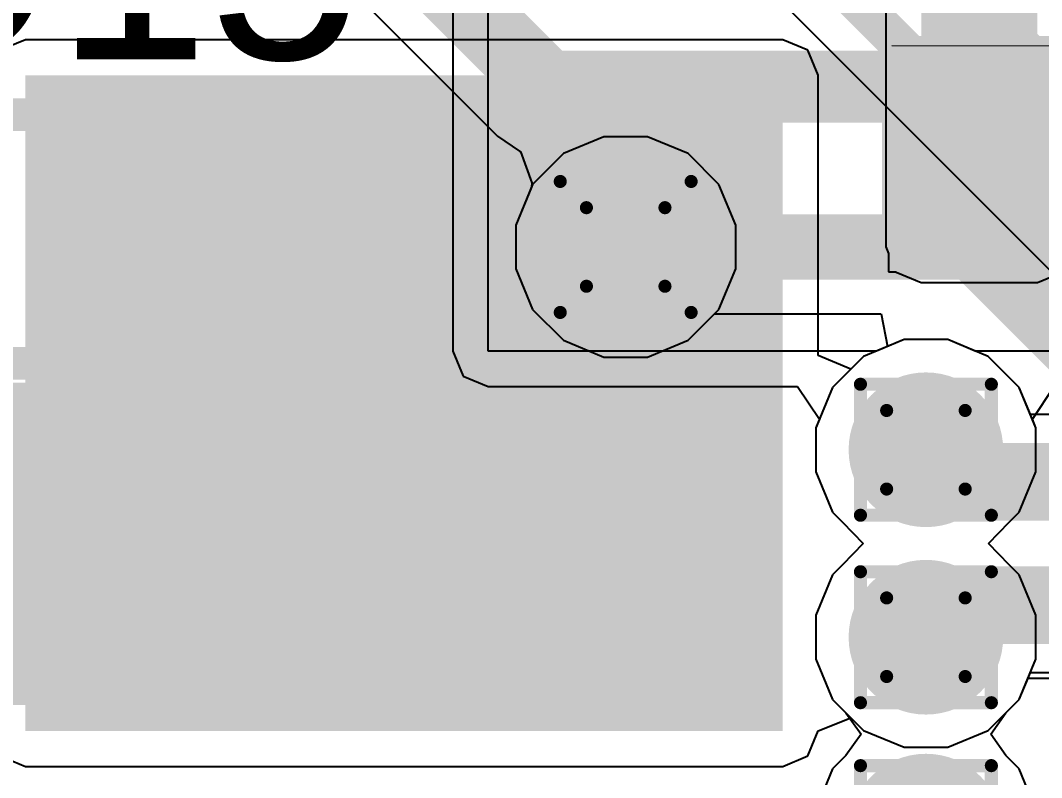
# Model space of a CAD drawing. Header units: inches. Extents: x -22 to 5433, y -13 to 5447.
# Drawn here: x -18.695 to -14.732, y 4.489 to 7.426 of the extents above; entities that cross this region are included whole.
import ezdxf

# ---------------------------------------------------------------- set-up
doc = ezdxf.new("R2010")
doc.units = ezdxf.units.IN
for name, color, linetype in [('Bottom Layer', 5, 'Continuous'), ('Drill Drawing', 1, 'Continuous'), ('Ground', 16, 'Continuous'), ('Power', 76, 'Continuous'), ('Top Layer', 1, 'Continuous'), ('Top Overlay', 2, 'Continuous'), ('Top Paste', 8, 'Continuous'), ('Top Solder', 216, 'Continuous'), ('Via Holes', 16, 'Continuous')]:
    doc.layers.add(name, color=color, linetype=linetype)
doc.styles.add('Arial', font='', dxfattribs={"height": 0.2})
doc.styles.get('Arial').set_extended_font_data('Arial')

msp = doc.modelspace()

# ---------------------------------------------------------------- hatches: boundary and pattern name
at = {"layer": 'Bottom Layer'}
h = msp.add_hatch(color=5, dxfattribs=at)
edge = h.paths.add_edge_path()
edge.add_arc((-16.3461, 6.5471), 0.3, 0, 360)
h = msp.add_hatch(color=5, dxfattribs=at)
edge = h.paths.add_edge_path()
edge.add_arc((-15.181, 5.7606), 0.3, 0, 360)
h = msp.add_hatch(color=5, dxfattribs=at)
edge = h.paths.add_edge_path()
edge.add_arc((-15.181, 5.0336), 0.3, 0, 360)
h = msp.add_hatch(color=5, dxfattribs=at)
edge = h.paths.add_edge_path()
edge.add_arc((-15.181, 4.2815), 0.3, 0, 360)
at = {"layer": 'Ground'}
h = msp.add_hatch(color=16, dxfattribs=at)
edge = h.paths.add_edge_path()
edge.add_arc((-16.3461, 6.5471), 0.3, 0, 360)
h = msp.add_hatch(color=16, dxfattribs=at)
edge = h.paths.add_edge_path()
edge.add_arc((-15.181, 5.7606), 0.3, 0, 360)
h = msp.add_hatch(color=16, dxfattribs=at)
edge = h.paths.add_edge_path()
edge.add_arc((-15.181, 5.0336), 0.3, 0, 360)
h = msp.add_hatch(color=16, dxfattribs=at)
edge = h.paths.add_edge_path()
edge.add_arc((-15.181, 4.2815), 0.3, 0, 360)
at = {"layer": 'Power'}
h = msp.add_hatch(color=76, dxfattribs=at)
edge = h.paths.add_edge_path()
edge.add_arc((-16.3461, 6.5471), 0.3, 0, 360)
h = msp.add_hatch(color=76, dxfattribs=at)
edge = h.paths.add_edge_path()
edge.add_arc((-15.181, 5.7606), 0.3, 0, 360)
h = msp.add_hatch(color=76, dxfattribs=at)
edge = h.paths.add_edge_path()
edge.add_arc((-15.181, 5.0336), 0.3, 0, 360)
h = msp.add_hatch(color=76, dxfattribs=at)
edge = h.paths.add_edge_path()
edge.add_arc((-15.181, 4.2815), 0.3, 0, 360)
at = {"layer": 'Top Layer'}
for points in [[(-15.1989, 6.5471), (-14.7481, 6.5471), (-14.7481, 8.588), (-15.1989, 8.588)], [(-18.6761, 4.6702), (-15.7365, 4.6702), (-15.7365, 7.213), (-18.6761, 7.213)], [(-14.7417, 7.213), (-14.7417, 6.578), (-15.1989, 6.578), (-15.1989, 7.213)], [(-18.3733, 6.928), (-17.7733, 6.928), (-17.7733, 6.228), (-18.3733, 6.228)], [(-18.6761, 4.6702), (-15.9016, 4.6702), (-15.9016, 5.8563), (-18.6761, 5.8563)], [(-18.6761, 4.8403), (-18.6761, 5.8563), (-17.1521, 5.8563), (-17.1521, 4.8403)], [(-15.9016, 5.0512), (-16.7906, 5.0512), (-16.7906, 5.8132), (-15.9016, 5.8132)]]:
    msp.add_hatch(color=1, dxfattribs=at).paths.add_polyline_path(points)
h = msp.add_hatch(color=1, dxfattribs=at)
edge = h.paths.add_edge_path()
edge.add_arc((-16.3461, 6.5471), 0.3, 0, 360)
h = msp.add_hatch(color=1, dxfattribs=at)
edge = h.paths.add_edge_path()
edge.add_arc((-15.181, 5.7606), 0.3, 0, 360)
h = msp.add_hatch(color=1, dxfattribs=at)
edge = h.paths.add_edge_path()
edge.add_arc((-15.181, 5.0336), 0.3, 0, 360)
h = msp.add_hatch(color=1, dxfattribs=at)
edge = h.paths.add_edge_path()
edge.add_arc((-15.181, 4.2815), 0.3, 0, 360)
at = {"layer": 'Top Overlay'}
for points in [[(-18.0131, 6.9338), (-17.2511, 6.9338), (-17.2511, 7.1116), (-18.0131, 7.1116)], [(-17.7337, 6.1973), (-17.2511, 6.1973), (-17.2511, 6.9593), (-17.7337, 6.9593)], [(-18.0132, 6.0449), (-17.2512, 6.0449), (-17.2512, 6.2227), (-18.0132, 6.2227)]]:
    msp.add_hatch(color=2, dxfattribs=at).paths.add_polyline_path(points)
at = {"layer": 'Top Paste'}
for points in [[(-14.7417, 7.213), (-14.7417, 6.578), (-15.1989, 6.578), (-15.1989, 7.213)], [(-18.3733, 6.928), (-17.7733, 6.928), (-17.7733, 6.228), (-18.3733, 6.228)], [(-18.6761, 4.8403), (-18.6761, 5.8563), (-17.1521, 5.8563), (-17.1521, 4.8403)], [(-15.9016, 5.0512), (-16.7906, 5.0512), (-16.7906, 5.8132), (-15.9016, 5.8132)]]:
    msp.add_hatch(color=8, dxfattribs=at).paths.add_polyline_path(points)
at = {"layer": 'Top Solder'}
for points in [[(-14.6867, 7.268), (-14.6867, 6.523), (-15.2539, 6.523), (-15.2539, 7.268)], [(-18.4749, 7.0296), (-17.6717, 7.0296), (-17.6717, 6.1264), (-18.4749, 6.1264)], [(-18.7461, 4.7703), (-18.7461, 5.9263), (-17.0821, 5.9263), (-17.0821, 4.7703)], [(-15.8416, 4.9912), (-16.8506, 4.9912), (-16.8506, 5.8732), (-15.8416, 5.8732)]]:
    msp.add_hatch(color=216, dxfattribs=at).paths.add_polyline_path(points)
at = {"layer": 'Via Holes'}
h = msp.add_hatch(color=7, dxfattribs=at)
edge = h.paths.add_edge_path()
edge.add_arc((-16.3461, 6.5471), 0.15, 0, 360)
h = msp.add_hatch(color=7, dxfattribs=at)
edge = h.paths.add_edge_path()
edge.add_arc((-15.181, 5.7606), 0.15, 0, 360)
h = msp.add_hatch(color=7, dxfattribs=at)
edge = h.paths.add_edge_path()
edge.add_arc((-15.181, 5.0336), 0.15, 0, 360)

# ---------------------------------------------------------------- linework, layer by layer
at = {"layer": 'Bottom Layer'}
for p, q in [((-17.435, 7.568), (-16.8432, 6.9762)), ((-16.8432, 6.9762), (-16.8432, 6.9762)), ((-16.8432, 6.9762), (-16.7577, 6.919)), ((-16.7577, 6.919), (-16.7549, 6.9171)), ((-16.7549, 6.9171), (-16.7106, 6.7956)), ((-16.7121, 6.7792), (-16.7731, 6.632)), ((-16.7106, 6.7956), (-16.7121, 6.7792)), ((-16.7731, 6.632), (-16.7731, 6.4621)), ((-16.7731, 6.4621), (-16.7081, 6.3052)), ((-16.7081, 6.3052), (-16.588, 6.1851)), ((-16.1043, 6.1851), (-16.0012, 6.2881)), ((-16.0012, 6.2881), (-15.3552, 6.2881)), ((-15.3552, 6.2881), (-15.3299, 6.1611)), ((-16.588, 6.1851), (-16.4311, 6.1201)), ((-16.2612, 6.1201), (-16.1043, 6.1851)), ((-15.3299, 6.1611), (-15.4229, 6.1226)), ((-16.4311, 6.1201), (-16.2612, 6.1201)), ((-15.4229, 6.1226), (-15.543, 6.0024)), ((-15.543, 6.0024), (-15.608, 5.8455)), ((-15.608, 5.8455), (-15.608, 5.6756)), ((-15.608, 5.6756), (-15.543, 5.5187)), ((-15.543, 5.5187), (-15.5044, 5.48)), ((-15.5044, 5.48), (-15.4244, 5.3971)), ((-15.4244, 5.3971), (-15.5044, 5.3141)), ((-15.5044, 5.3141), (-15.543, 5.2755)), ((-15.543, 5.2755), (-15.608, 5.1185)), ((-15.608, 5.1185), (-15.608, 4.9486)), ((-15.608, 4.9486), (-15.543, 4.7917)), ((-14.8191, 4.7917), (-14.7845, 4.8752)), ((-14.7845, 4.8752), (-14.5254, 4.8752)), ((-15.543, 4.7917), (-15.4229, 4.6716)), ((-14.9392, 4.6716), (-14.8191, 4.7917)), ((-15.4229, 4.6716), (-15.266, 4.6066)), ((-15.0961, 4.6066), (-14.9392, 4.6716)), ((-15.266, 4.6066), (-15.0961, 4.6066))]:
    msp.add_line(p, q, dxfattribs=at)
for points in [[(-17.3223, 7.8399, 0.2794, 0.2794, 0), (-16.6509, 7.1685, 0.2794, 0.2794, 0)], [(-16.6509, 7.1685, 0.2794, 0.2794, 0), (-14.0698, 7.1685, 0.2794, 0.2794, 0)], [(-16.3461, 6.5471, 0.254, 0.254, 0), (-14.9992, 6.5471, 0.254, 0.254, 0)], [(-14.9992, 6.5471, 0.254, 0.254, 0), (-14.5992, 6.1471, 0.254, 0.254, 0)], [(-15.181, 5.7606, 0.2794, 0.2794, 0), (-15.0675, 5.6471, 0.2794, 0.2794, 0)], [(-15.0675, 5.6471, 0.2794, 0.2794, 0), (-14.0484, 5.6471, 0.2794, 0.2794, 0)], [(-15.181, 5.0336, 0.2794, 0.2794, 0), (-15.0675, 5.1471, 0.2794, 0.2794, 0)], [(-15.0675, 5.1471, 0.2794, 0.2794, 0), (-14.0484, 5.1471, 0.2794, 0.2794, 0)]]:
    msp.add_lwpolyline(points, format="xyseb", dxfattribs=at)
for points in [[(-16.7208, 7.1685, 0.1397, 0.1397, 1), (-16.5811, 7.1685, 0.1397, 0.1397, 1)], [(-16.7208, 7.1685, 0.1397, 0.1397, 1), (-16.5811, 7.1685, 0.1397, 0.1397, 1)], [(-16.4096, 6.5471, 0.127, 0.127, 1), (-16.2826, 6.5471, 0.127, 0.127, 1)], [(-15.0627, 6.5471, 0.127, 0.127, 1), (-14.9357, 6.5471, 0.127, 0.127, 1)], [(-15.0627, 6.5471, 0.127, 0.127, 1), (-14.9357, 6.5471, 0.127, 0.127, 1)], [(-15.2509, 5.7606, 0.1397, 0.1397, 1), (-15.1112, 5.7606, 0.1397, 0.1397, 1)], [(-15.1374, 5.6471, 0.1397, 0.1397, 1), (-14.9977, 5.6471, 0.1397, 0.1397, 1)], [(-15.1374, 5.6471, 0.1397, 0.1397, 1), (-14.9977, 5.6471, 0.1397, 0.1397, 1)], [(-15.1374, 5.1471, 0.1397, 0.1397, 1), (-14.9977, 5.1471, 0.1397, 0.1397, 1)], [(-15.1374, 5.1471, 0.1397, 0.1397, 1), (-14.9977, 5.1471, 0.1397, 0.1397, 1)], [(-15.2509, 5.0336, 0.1397, 0.1397, 1), (-15.1112, 5.0336, 0.1397, 0.1397, 1)]]:
    msp.add_lwpolyline(points, format="xyseb", close=True, dxfattribs=at)
at = {"layer": 'Drill Drawing'}
for points in [[(-16.6001, 6.8011, 0.0508, 0.0508, 0), (-16.0921, 6.8011, 0.0508, 0.0508, 0)], [(-16.6001, 6.2931, 0.0508, 0.0508, 0), (-16.6001, 6.8011, 0.0508, 0.0508, 0)], [(-16.0921, 6.2931, 0.0508, 0.0508, 0), (-16.0921, 6.8011, 0.0508, 0.0508, 0)], [(-16.4985, 6.6995, 0.0508, 0.0508, 0), (-16.1937, 6.6995, 0.0508, 0.0508, 0)], [(-16.4985, 6.3947, 0.0508, 0.0508, 0), (-16.4985, 6.6995, 0.0508, 0.0508, 0)], [(-16.1937, 6.3947, 0.0508, 0.0508, 0), (-16.1937, 6.6995, 0.0508, 0.0508, 0)], [(-16.4985, 6.3947, 0.0508, 0.0508, 0), (-16.1937, 6.3947, 0.0508, 0.0508, 0)], [(-16.6001, 6.2931, 0.0508, 0.0508, 0), (-16.0921, 6.2931, 0.0508, 0.0508, 0)], [(-15.435, 6.0146, 0.0508, 0.0508, 0), (-14.927, 6.0146, 0.0508, 0.0508, 0)], [(-15.435, 5.5066, 0.0508, 0.0508, 0), (-15.435, 6.0146, 0.0508, 0.0508, 0)], [(-14.927, 5.5066, 0.0508, 0.0508, 0), (-14.927, 6.0146, 0.0508, 0.0508, 0)], [(-15.3334, 5.913, 0.0508, 0.0508, 0), (-15.0286, 5.913, 0.0508, 0.0508, 0)], [(-15.3334, 5.6082, 0.0508, 0.0508, 0), (-15.3334, 5.913, 0.0508, 0.0508, 0)], [(-15.0286, 5.6082, 0.0508, 0.0508, 0), (-15.0286, 5.913, 0.0508, 0.0508, 0)], [(-15.3334, 5.6082, 0.0508, 0.0508, 0), (-15.0286, 5.6082, 0.0508, 0.0508, 0)], [(-15.435, 5.5066, 0.0508, 0.0508, 0), (-14.927, 5.5066, 0.0508, 0.0508, 0)], [(-15.435, 5.2876, 0.0508, 0.0508, 0), (-14.927, 5.2876, 0.0508, 0.0508, 0)], [(-15.435, 4.7796, 0.0508, 0.0508, 0), (-15.435, 5.2876, 0.0508, 0.0508, 0)], [(-14.927, 4.7796, 0.0508, 0.0508, 0), (-14.927, 5.2876, 0.0508, 0.0508, 0)], [(-15.3334, 5.186, 0.0508, 0.0508, 0), (-15.0286, 5.186, 0.0508, 0.0508, 0)], [(-15.3334, 4.8812, 0.0508, 0.0508, 0), (-15.3334, 5.186, 0.0508, 0.0508, 0)], [(-15.0286, 4.8812, 0.0508, 0.0508, 0), (-15.0286, 5.186, 0.0508, 0.0508, 0)], [(-15.3334, 4.8812, 0.0508, 0.0508, 0), (-15.0286, 4.8812, 0.0508, 0.0508, 0)], [(-15.435, 4.7796, 0.0508, 0.0508, 0), (-14.927, 4.7796, 0.0508, 0.0508, 0)], [(-15.435, 4.5355, 0.0508, 0.0508, 0), (-14.927, 4.5355, 0.0508, 0.0508, 0)], [(-15.435, 4.0275, 0.0508, 0.0508, 0), (-15.435, 4.5355, 0.0508, 0.0508, 0)], [(-14.927, 4.0275, 0.0508, 0.0508, 0), (-14.927, 4.5355, 0.0508, 0.0508, 0)]]:
    msp.add_lwpolyline(points, format="xyseb", dxfattribs=at)
for points in [[(-16.6128, 6.8011, 0.0254, 0.0254, 1), (-16.5874, 6.8011, 0.0254, 0.0254, 1)], [(-16.6128, 6.8011, 0.0254, 0.0254, 1), (-16.5874, 6.8011, 0.0254, 0.0254, 1)], [(-16.1048, 6.8011, 0.0254, 0.0254, 1), (-16.0794, 6.8011, 0.0254, 0.0254, 1)], [(-16.1048, 6.8011, 0.0254, 0.0254, 1), (-16.0794, 6.8011, 0.0254, 0.0254, 1)], [(-16.5112, 6.6995, 0.0254, 0.0254, 1), (-16.4858, 6.6995, 0.0254, 0.0254, 1)], [(-16.5112, 6.6995, 0.0254, 0.0254, 1), (-16.4858, 6.6995, 0.0254, 0.0254, 1)], [(-16.2064, 6.6995, 0.0254, 0.0254, 1), (-16.181, 6.6995, 0.0254, 0.0254, 1)], [(-16.2064, 6.6995, 0.0254, 0.0254, 1), (-16.181, 6.6995, 0.0254, 0.0254, 1)], [(-16.5112, 6.3947, 0.0254, 0.0254, 1), (-16.4858, 6.3947, 0.0254, 0.0254, 1)], [(-16.5112, 6.3947, 0.0254, 0.0254, 1), (-16.4858, 6.3947, 0.0254, 0.0254, 1)], [(-16.2064, 6.3947, 0.0254, 0.0254, 1), (-16.181, 6.3947, 0.0254, 0.0254, 1)], [(-16.2064, 6.3947, 0.0254, 0.0254, 1), (-16.181, 6.3947, 0.0254, 0.0254, 1)], [(-16.6128, 6.2931, 0.0254, 0.0254, 1), (-16.5874, 6.2931, 0.0254, 0.0254, 1)], [(-16.6128, 6.2931, 0.0254, 0.0254, 1), (-16.5874, 6.2931, 0.0254, 0.0254, 1)], [(-16.1048, 6.2931, 0.0254, 0.0254, 1), (-16.0794, 6.2931, 0.0254, 0.0254, 1)], [(-16.1048, 6.2931, 0.0254, 0.0254, 1), (-16.0794, 6.2931, 0.0254, 0.0254, 1)], [(-15.4477, 6.0146, 0.0254, 0.0254, 1), (-15.4223, 6.0146, 0.0254, 0.0254, 1)], [(-15.4477, 6.0146, 0.0254, 0.0254, 1), (-15.4223, 6.0146, 0.0254, 0.0254, 1)], [(-14.9397, 6.0146, 0.0254, 0.0254, 1), (-14.9143, 6.0146, 0.0254, 0.0254, 1)], [(-14.9397, 6.0146, 0.0254, 0.0254, 1), (-14.9143, 6.0146, 0.0254, 0.0254, 1)], [(-15.3461, 5.913, 0.0254, 0.0254, 1), (-15.3207, 5.913, 0.0254, 0.0254, 1)], [(-15.3461, 5.913, 0.0254, 0.0254, 1), (-15.3207, 5.913, 0.0254, 0.0254, 1)], [(-15.0413, 5.913, 0.0254, 0.0254, 1), (-15.0159, 5.913, 0.0254, 0.0254, 1)], [(-15.0413, 5.913, 0.0254, 0.0254, 1), (-15.0159, 5.913, 0.0254, 0.0254, 1)], [(-15.3461, 5.6082, 0.0254, 0.0254, 1), (-15.3207, 5.6082, 0.0254, 0.0254, 1)], [(-15.3461, 5.6082, 0.0254, 0.0254, 1), (-15.3207, 5.6082, 0.0254, 0.0254, 1)], [(-15.0413, 5.6082, 0.0254, 0.0254, 1), (-15.0159, 5.6082, 0.0254, 0.0254, 1)], [(-15.0413, 5.6082, 0.0254, 0.0254, 1), (-15.0159, 5.6082, 0.0254, 0.0254, 1)], [(-15.4477, 5.5066, 0.0254, 0.0254, 1), (-15.4223, 5.5066, 0.0254, 0.0254, 1)], [(-15.4477, 5.5066, 0.0254, 0.0254, 1), (-15.4223, 5.5066, 0.0254, 0.0254, 1)], [(-14.9397, 5.5066, 0.0254, 0.0254, 1), (-14.9143, 5.5066, 0.0254, 0.0254, 1)], [(-14.9397, 5.5066, 0.0254, 0.0254, 1), (-14.9143, 5.5066, 0.0254, 0.0254, 1)], [(-15.4477, 5.2876, 0.0254, 0.0254, 1), (-15.4223, 5.2876, 0.0254, 0.0254, 1)], [(-15.4477, 5.2876, 0.0254, 0.0254, 1), (-15.4223, 5.2876, 0.0254, 0.0254, 1)], [(-14.9397, 5.2876, 0.0254, 0.0254, 1), (-14.9143, 5.2876, 0.0254, 0.0254, 1)], [(-14.9397, 5.2876, 0.0254, 0.0254, 1), (-14.9143, 5.2876, 0.0254, 0.0254, 1)], [(-15.3461, 5.186, 0.0254, 0.0254, 1), (-15.3207, 5.186, 0.0254, 0.0254, 1)], [(-15.3461, 5.186, 0.0254, 0.0254, 1), (-15.3207, 5.186, 0.0254, 0.0254, 1)], [(-15.0413, 5.186, 0.0254, 0.0254, 1), (-15.0159, 5.186, 0.0254, 0.0254, 1)], [(-15.0413, 5.186, 0.0254, 0.0254, 1), (-15.0159, 5.186, 0.0254, 0.0254, 1)], [(-15.3461, 4.8812, 0.0254, 0.0254, 1), (-15.3207, 4.8812, 0.0254, 0.0254, 1)], [(-15.3461, 4.8812, 0.0254, 0.0254, 1), (-15.3207, 4.8812, 0.0254, 0.0254, 1)], [(-15.0413, 4.8812, 0.0254, 0.0254, 1), (-15.0159, 4.8812, 0.0254, 0.0254, 1)], [(-15.0413, 4.8812, 0.0254, 0.0254, 1), (-15.0159, 4.8812, 0.0254, 0.0254, 1)], [(-15.4477, 4.7796, 0.0254, 0.0254, 1), (-15.4223, 4.7796, 0.0254, 0.0254, 1)], [(-15.4477, 4.7796, 0.0254, 0.0254, 1), (-15.4223, 4.7796, 0.0254, 0.0254, 1)], [(-14.9397, 4.7796, 0.0254, 0.0254, 1), (-14.9143, 4.7796, 0.0254, 0.0254, 1)], [(-14.9397, 4.7796, 0.0254, 0.0254, 1), (-14.9143, 4.7796, 0.0254, 0.0254, 1)], [(-15.4477, 4.5355, 0.0254, 0.0254, 1), (-15.4223, 4.5355, 0.0254, 0.0254, 1)], [(-15.4477, 4.5355, 0.0254, 0.0254, 1), (-15.4223, 4.5355, 0.0254, 0.0254, 1)], [(-14.9397, 4.5355, 0.0254, 0.0254, 1), (-14.9143, 4.5355, 0.0254, 0.0254, 1)], [(-14.9397, 4.5355, 0.0254, 0.0254, 1), (-14.9143, 4.5355, 0.0254, 0.0254, 1)]]:
    msp.add_lwpolyline(points, format="xyseb", close=True, dxfattribs=at)
at = {"layer": 'Ground'}
for p, q in [((-15.9391, 7.6962), (-13.1633, 4.9204)), ((-16.4311, 6.9741), (-16.588, 6.9091)), ((-16.2612, 6.9741), (-16.4311, 6.9741)), ((-16.1043, 6.9091), (-16.2612, 6.9741)), ((-16.588, 6.9091), (-16.7081, 6.789)), ((-15.9841, 6.789), (-16.1043, 6.9091)), ((-16.7081, 6.789), (-16.7731, 6.632)), ((-15.9191, 6.632), (-15.9841, 6.789)), ((-16.7731, 6.632), (-16.7731, 6.4621)), ((-15.9191, 6.4621), (-15.9191, 6.632)), ((-16.7731, 6.4621), (-16.7081, 6.3052)), ((-15.9841, 6.3052), (-15.9191, 6.4621)), ((-16.7081, 6.3052), (-16.588, 6.1851)), ((-16.1043, 6.1851), (-15.9841, 6.3052)), ((-16.588, 6.1851), (-16.4311, 6.1201)), ((-16.2612, 6.1201), (-16.1043, 6.1851)), ((-15.266, 6.1876), (-15.4229, 6.1226)), ((-15.0961, 6.1876), (-15.266, 6.1876)), ((-14.9392, 6.1226), (-15.0961, 6.1876)), ((-16.4311, 6.1201), (-16.2612, 6.1201)), ((-15.4229, 6.1226), (-15.543, 6.0024)), ((-14.8191, 6.0024), (-14.9392, 6.1226)), ((-15.543, 6.0024), (-15.608, 5.8455)), ((-14.754, 5.8455), (-14.8191, 6.0024)), ((-15.608, 5.8455), (-15.608, 5.6756)), ((-14.754, 5.6756), (-14.754, 5.8455)), ((-15.608, 5.6756), (-15.543, 5.5187)), ((-14.8191, 5.5187), (-14.754, 5.6756)), ((-15.543, 5.5187), (-15.5044, 5.48)), ((-14.8577, 5.48), (-14.8191, 5.5187)), ((-15.5044, 5.48), (-15.4244, 5.3971)), ((-14.9377, 5.3971), (-14.8577, 5.48)), ((-15.4244, 5.3971), (-15.5044, 5.3141)), ((-14.8577, 5.3141), (-14.9377, 5.3971)), ((-15.5044, 5.3141), (-15.543, 5.2755)), ((-14.8191, 5.2755), (-14.8577, 5.3141)), ((-15.543, 5.2755), (-15.608, 5.1185)), ((-14.754, 5.1185), (-14.8191, 5.2755)), ((-15.608, 5.1185), (-15.608, 4.9486)), ((-14.754, 4.9486), (-14.754, 5.1185)), ((-15.608, 4.9486), (-15.543, 4.7917)), ((-14.8191, 4.7917), (-14.754, 4.9486)), ((-15.543, 4.7917), (-15.4229, 4.6716)), ((-14.9392, 4.6716), (-14.8191, 4.7917)), ((-15.4229, 4.6716), (-15.266, 4.6066)), ((-15.0961, 4.6066), (-14.9392, 4.6716)), ((-15.266, 4.6066), (-15.0961, 4.6066))]:
    msp.add_line(p, q, dxfattribs=at)
for points in [[(-15.7165, 8.2336, 0.1524, 0.1524, 0), (-12.88, 5.3971, 0.1524, 0.1524, 0)], [(-15.8533, 7.9034, 0.1524, 0.1524, 0), (-13.0168, 5.0669, 0.1524, 0.1524, 0)]]:
    msp.add_lwpolyline(points, format="xyseb", dxfattribs=at)
at = {"layer": 'Power'}
for p, q in [((-17.017, 9.1189), (-17.017, 6.1434)), ((-16.8795, 6.1434), (-16.8795, 9.1189)), ((-15.266, 6.1876), (-15.3725, 6.1434)), ((-15.0961, 6.1876), (-15.266, 6.1876)), ((-14.9896, 6.1434), (-15.0961, 6.1876)), ((-17.017, 6.1434), (-16.9767, 6.0462)), ((-15.3725, 6.1434), (-16.8795, 6.1434)), ((-13.8075, 6.1434), (-14.9896, 6.1434)), ((-16.9767, 6.0462), (-16.8795, 6.006)), ((-16.8795, 6.006), (-15.679, 6.006)), ((-15.679, 6.006), (-15.5942, 5.879)), ((-14.7679, 5.879), (-14.6831, 6.006)), ((-15.5942, 5.879), (-15.608, 5.8455)), ((-14.754, 5.8455), (-14.7679, 5.879)), ((-15.608, 5.8455), (-15.608, 5.6756)), ((-14.754, 5.6756), (-14.754, 5.8455)), ((-15.608, 5.6756), (-15.543, 5.5187)), ((-14.8191, 5.5187), (-14.754, 5.6756)), ((-15.543, 5.5187), (-15.5044, 5.48)), ((-14.8577, 5.48), (-14.8191, 5.5187)), ((-15.5044, 5.48), (-15.4244, 5.3971)), ((-14.9377, 5.3971), (-14.8577, 5.48)), ((-15.4244, 5.3971), (-15.5044, 5.3141)), ((-14.8577, 5.3141), (-14.9377, 5.3971)), ((-15.5044, 5.3141), (-15.543, 5.2755)), ((-14.8191, 5.2755), (-14.8577, 5.3141)), ((-15.543, 5.2755), (-15.608, 5.1185)), ((-14.754, 5.1185), (-14.8191, 5.2755)), ((-15.608, 5.1185), (-15.608, 4.9486)), ((-14.754, 4.9486), (-14.754, 5.1185)), ((-15.608, 4.9486), (-15.543, 4.7917)), ((-14.8191, 4.7917), (-14.754, 4.9486)), ((-15.543, 4.7917), (-15.4918, 4.7405)), ((-14.8702, 4.7405), (-14.8191, 4.7917)), ((-15.4918, 4.7405), (-15.4329, 4.6575)), ((-14.9292, 4.6575), (-14.8702, 4.7405)), ((-15.4329, 4.6575), (-15.4918, 4.5746)), ((-14.8702, 4.5746), (-14.9292, 4.6575)), ((-15.4918, 4.5746), (-15.543, 4.5234)), ((-14.8191, 4.5234), (-14.8702, 4.5746)), ((-15.543, 4.5234), (-15.608, 4.3665)), ((-14.754, 4.3665), (-14.8191, 4.5234))]:
    msp.add_line(p, q, dxfattribs=at)
at = {"layer": 'Top Layer'}
for p, q in [((-15.3363, 7.6806), (-15.3363, 6.5471)), ((-18.6761, 7.3504), (-18.7733, 7.3102)), ((-15.7365, 7.3504), (-18.6761, 7.3504)), ((-15.6393, 7.3102), (-15.7365, 7.3504)), ((-15.5991, 7.213), (-15.6393, 7.3102)), ((-15.5991, 6.126), (-15.5991, 7.213)), ((-15.3363, 6.5471), (-15.3259, 6.5218)), ((-15.3259, 6.5218), (-15.3259, 6.451)), ((-15.3259, 6.451), (-15.2965, 6.451)), ((-15.2965, 6.451), (-15.2961, 6.4499)), ((-15.2961, 6.4499), (-15.1989, 6.4096)), ((-14.7481, 6.4096), (-14.6509, 6.4499)), ((-15.1989, 6.4096), (-14.7481, 6.4096)), ((-15.266, 6.1876), (-15.4229, 6.1226)), ((-15.0961, 6.1876), (-15.266, 6.1876)), ((-14.9392, 6.1226), (-15.0961, 6.1876)), ((-15.4721, 6.0734), (-15.5991, 6.126)), ((-15.4229, 6.1226), (-15.4721, 6.0734)), ((-14.8191, 6.0024), (-14.9392, 6.1226)), ((-14.7756, 5.8976), (-14.8191, 6.0024)), ((-11.5703, 5.8976), (-14.7756, 5.8976)), ((-14.8191, 4.7917), (-14.7756, 4.8966)), ((-14.7756, 4.8966), (-9.2919, 4.8966)), ((-14.9392, 4.6716), (-14.8191, 4.7917)), ((-15.5991, 4.6702), (-15.4721, 4.7207)), ((-15.4721, 4.7207), (-15.4229, 4.6716)), ((-15.6393, 4.573), (-15.5991, 4.6702)), ((-15.4229, 4.6716), (-15.266, 4.6066)), ((-15.0961, 4.6066), (-14.9392, 4.6716)), ((-15.266, 4.6066), (-15.0961, 4.6066)), ((-18.7733, 4.573), (-18.6761, 4.5328)), ((-15.7365, 4.5328), (-15.6393, 4.573)), ((-18.6761, 4.5328), (-15.7365, 4.5328))]:
    msp.add_line(p, q, dxfattribs=at)
for points in [[(-15.181, 5.7606, 0.2794, 0.2794, 0), (-15.0461, 5.6257, 0.2794, 0.2794, 0)], [(-15.0461, 5.6257, 0.2794, 0.2794, 0), (-9.0213, 5.6257, 0.2794, 0.2794, 0)], [(-15.181, 5.0336, 0.2794, 0.2794, 0), (-15.0461, 5.1685, 0.2794, 0.2794, 0)], [(-15.0461, 5.1685, 0.2794, 0.2794, 0), (-9.0213, 5.1685, 0.2794, 0.2794, 0)]]:
    msp.add_lwpolyline(points, format="xyseb", dxfattribs=at)
for points in [[(-15.2509, 5.7606, 0.1397, 0.1397, 1), (-15.1112, 5.7606, 0.1397, 0.1397, 1)], [(-15.116, 5.6257, 0.1397, 0.1397, 1), (-14.9763, 5.6257, 0.1397, 0.1397, 1)], [(-15.116, 5.6257, 0.1397, 0.1397, 1), (-14.9763, 5.6257, 0.1397, 0.1397, 1)], [(-15.116, 5.1685, 0.1397, 0.1397, 1), (-14.9763, 5.1685, 0.1397, 0.1397, 1)], [(-15.116, 5.1685, 0.1397, 0.1397, 1), (-14.9763, 5.1685, 0.1397, 0.1397, 1)], [(-15.2509, 5.0336, 0.1397, 0.1397, 1), (-15.1112, 5.0336, 0.1397, 0.1397, 1)]]:
    msp.add_lwpolyline(points, format="xyseb", close=True, dxfattribs=at)
at = {"layer": 'Top Overlay'}
for points in [[(-15.2878, 7.3019, 0.127, 0.127, 0), (-13.713, 7.3019, 0.127, 0.127, 0)], [(-15.2878, 6.4891, 0.127, 0.127, 0), (-15.2878, 7.3019, 0.127, 0.127, 0)], [(-15.3132, 7.3273, 0.00323, 0.00323, 0), (-13.6876, 7.3273, 0.00323, 0.00323, 0)], [(-19.2829, 7.0606, 0.127, 0.127, 0), (-18.0129, 7.0606, 0.127, 0.127, 0)], [(-15.2878, 6.4891, 0.127, 0.127, 0), (-13.713, 6.4891, 0.127, 0.127, 0)], [(-19.2829, 6.0954, 0.127, 0.127, 0), (-18.0129, 6.0954, 0.127, 0.127, 0)], [(-18.7777, 5.9579, 0.127, 0.127, 0), (-17.0505, 5.9579, 0.127, 0.127, 0)], [(-17.0505, 4.9419, 0.127, 0.127, 0), (-17.0505, 5.9579, 0.127, 0.127, 0)], [(-16.8795, 5.9148, 0.127, 0.127, 0), (-15.8127, 5.9148, 0.127, 0.127, 0)], [(-16.8795, 5.1274, 0.127, 0.127, 0), (-16.8795, 5.9148, 0.127, 0.127, 0)], [(-15.8127, 5.1274, 0.127, 0.127, 0), (-15.8127, 5.9148, 0.127, 0.127, 0)]]:
    msp.add_lwpolyline(points, format="xyseb", dxfattribs=at)
for points in [[(-15.3195, 7.3019, 0.0635, 0.0635, 1), (-15.256, 7.3019, 0.0635, 0.0635, 1)], [(-15.3195, 7.3019, 0.0635, 0.0635, 1), (-15.256, 7.3019, 0.0635, 0.0635, 1)], [(-15.314, 7.3273, 0.00161, 0.00161, 1), (-15.3124, 7.3273, 0.00161, 0.00161, 1)], [(-18.0447, 7.0606, 0.0635, 0.0635, 1), (-17.9812, 7.0606, 0.0635, 0.0635, 1)], [(-15.3195, 6.4891, 0.0635, 0.0635, 1), (-15.256, 6.4891, 0.0635, 0.0635, 1)], [(-15.3195, 6.4891, 0.0635, 0.0635, 1), (-15.256, 6.4891, 0.0635, 0.0635, 1)], [(-18.0447, 6.0954, 0.0635, 0.0635, 1), (-17.9812, 6.0954, 0.0635, 0.0635, 1)], [(-17.0823, 5.9579, 0.0635, 0.0635, 1), (-17.0188, 5.9579, 0.0635, 0.0635, 1)], [(-17.0823, 5.9579, 0.0635, 0.0635, 1), (-17.0188, 5.9579, 0.0635, 0.0635, 1)], [(-16.9113, 5.9148, 0.0635, 0.0635, 1), (-16.8478, 5.9148, 0.0635, 0.0635, 1)], [(-16.9113, 5.9148, 0.0635, 0.0635, 1), (-16.8478, 5.9148, 0.0635, 0.0635, 1)], [(-15.8445, 5.9148, 0.0635, 0.0635, 1), (-15.781, 5.9148, 0.0635, 0.0635, 1)], [(-15.8445, 5.9148, 0.0635, 0.0635, 1), (-15.781, 5.9148, 0.0635, 0.0635, 1)], [(-16.9113, 5.1274, 0.0635, 0.0635, 1), (-16.8478, 5.1274, 0.0635, 0.0635, 1)], [(-15.8445, 5.1274, 0.0635, 0.0635, 1), (-15.781, 5.1274, 0.0635, 0.0635, 1)], [(-17.0823, 4.9419, 0.0635, 0.0635, 1), (-17.0188, 4.9419, 0.0635, 0.0635, 1)]]:
    msp.add_lwpolyline(points, format="xyseb", close=True, dxfattribs=at)

# ---------------------------------------------------------------- texts
at = {"layer": 'Top Overlay', "style": 'Arial'}
msp.add_text('D15', height=0.762, dxfattribs=at).set_placement((-19.3255, 7.2748))

doc.saveas('drawing.dxf')
